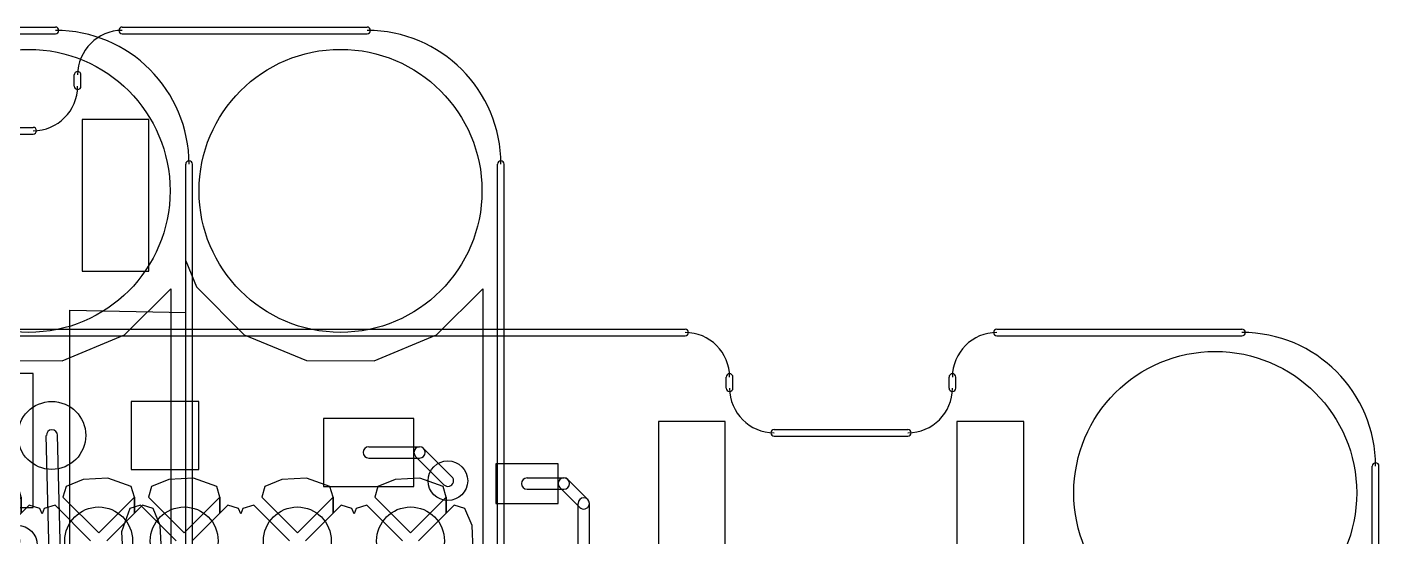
# Model space of a CAD drawing. Header units: millimetres. Extents: x 50 to 240, y -107 to -8.
# Drawn here: x 209.36 to 239.71, y -86.36 to -74.92 of the extents above; entities that cross this region are included whole.
import ezdxf

# ---------------------------------------------------------------- set-up
doc = ezdxf.new("R2010")
doc.units = ezdxf.units.MM
doc.layers.get('0').update_dxf_attribs({"lineweight": 25, "true_color": 0xffffff})
doc.layers.add('BLACK', color=27, linetype='Continuous', true_color=0x333333)

# ---------------------------------------------------------------- blocks, each defined once
blk = doc.blocks.new('PWR-BLK-02-F_Cu')
at = {"layer": 'BLACK'}
for p, q in [((98, -69.925), (128.5, -69.925)), ((98, -70.075), (128.5, -70.075)), ((135.5, -69.925), (141, -69.925)), ((135.5, -70.075), (141, -70.075)), ((129.425, -71.25), (129.425, -71)), ((129.575, -71.25), (129.575, -71)), ((134.425, -71.25), (134.425, -71)), ((134.575, -71.25), (134.575, -71)), ((117.588, -71.548), (116.064, -71.548)), ((116.064, -71.548), (116.064, -73.072)), ((117.588, -73.072), (117.588, -71.548)), ((122.414, -71.929), (120.382, -71.929)), ((120.382, -71.929), (120.382, -73.453)), ((122.414, -73.453), (122.414, -71.929)), ((127.9, -72), (127.9, -75.4)), ((129.4, -72), (127.9, -72)), ((129.4, -75.4), (129.4, -72)), ((130.5, -72.175), (133.5, -72.175)), ((134.6, -72), (134.6, -75.4)), ((136.1, -72), (134.6, -72)), ((136.1, -75.4), (136.1, -72)), ((114.279, -77.0932), (114.163, -72.313)), ((114.533, -77.087), (114.417, -72.3068)), ((130.5, -72.325), (133.5, -72.325)), ((121.398, -72.564), (122.541, -72.564)), ((121.398, -72.818), (122.541, -72.818)), ((122.451, -72.7808), (123.086, -73.4158)), ((122.631, -72.6012), (123.266, -73.2362)), ((116.064, -73.072), (117.588, -73.072)), ((125.653, -72.945), (124.256, -72.945)), ((124.256, -72.945), (124.256, -73.834)), ((125.653, -73.834), (125.653, -72.945)), ((143.925, -92.4), (143.925, -73)), ((144.075, -92.4), (144.075, -73)), ((124.954, -73.2625), (125.78, -73.2625)), ((126.314, -73.7442), (125.869, -73.2997)), ((120.382, -73.453), (122.414, -73.453)), ((124.954, -73.5165), (125.78, -73.5165)), ((126.134, -73.9238), (125.69, -73.4793)), ((124.256, -73.834), (125.653, -73.834)), ((126.097, -76.882), (126.097, -73.834)), ((126.351, -76.882), (126.351, -73.834)), ((136.927, -76.3295), (136.927, -75.1717)), ((136.927, -75.1717), (137.168, -75.7554)), ((136.927, -76.3295), (136.927, -75.1717)), ((136.927, -75.1717), (137.168, -75.7554)), ((134.6, -75.4), (136.1, -75.4)), ((137.168, -75.7554), (138.239, -76.8281)), ((137.168, -75.7554), (138.239, -76.8281)), ((142.555, -76.8318), (143.595, -75.7942)), ((142.555, -76.8318), (143.595, -75.7942)), ((143.595, -75.7942), (143.595, -89.7075)), ((143.595, -75.7942), (143.595, -89.7075)), ((134.327, -82.0889), (134.327, -76.2795)), ((134.327, -76.2795), (136.927, -76.3295)), ((134.327, -82.0889), (134.327, -76.2795)), ((134.327, -76.2795), (136.927, -76.3295)), ((138.239, -76.8281), (139.639, -77.4093)), ((138.239, -76.8281), (139.639, -77.4093)), ((141.155, -77.4107), (142.555, -76.8318)), ((141.155, -77.4107), (142.555, -76.8318)), ((139.639, -77.4093), (141.155, -77.4107)), ((139.639, -77.4093), (141.155, -77.4107)), ((133.5, -77.7), (132.5, -77.7)), ((133.5, -80.7), (133.5, -77.7)), ((136.545, -80.0726), (136.161, -80.2316)), ((136.545, -80.0726), (136.161, -80.2316)), ((137.1, -80.0449), (136.545, -80.0726)), ((137.1, -80.0449), (136.545, -80.0726)), ((137.623, -80.2316), (137.1, -80.0449)), ((137.623, -80.2316), (137.1, -80.0449)), ((139.085, -80.0726), (138.701, -80.2316)), ((139.085, -80.0726), (138.701, -80.2316)), ((139.64, -80.0449), (139.085, -80.0726)), ((139.64, -80.0449), (139.085, -80.0726)), ((140.163, -80.2316), (139.64, -80.0449)), ((140.163, -80.2316), (139.64, -80.0449)), ((141.625, -80.0726), (141.241, -80.2316)), ((141.625, -80.0726), (141.241, -80.2316)), ((142.18, -80.0449), (141.625, -80.0726)), ((142.18, -80.0449), (141.625, -80.0726)), ((142.703, -80.2316), (142.18, -80.0449)), ((142.703, -80.2316), (142.18, -80.0449)), ((136.161, -80.2316), (136.091, -80.4738)), ((136.161, -80.2316), (136.091, -80.4738)), ((137.693, -80.4738), (137.623, -80.2316)), ((137.693, -80.4738), (137.623, -80.2316)), ((138.701, -80.2316), (138.631, -80.4738)), ((138.701, -80.2316), (138.631, -80.4738)), ((140.233, -80.4738), (140.163, -80.2316)), ((140.233, -80.4738), (140.163, -80.2316)), ((141.241, -80.2316), (141.171, -80.4738)), ((141.241, -80.2316), (141.171, -80.4738)), ((142.773, -80.4738), (142.703, -80.2316)), ((142.773, -80.4738), (142.703, -80.2316)), ((132.5, -80.7), (133.5, -80.7)), ((135.912, -80.6534), (135.67, -80.7229)), ((135.912, -80.6534), (135.67, -80.7229)), ((136.712, -81.454), (135.912, -80.6534)), ((136.712, -81.454), (135.912, -80.6534)), ((136.091, -80.4738), (136.892, -81.2744)), ((136.091, -80.4738), (136.892, -81.2744)), ((136.892, -81.2744), (137.693, -80.4738)), ((136.892, -81.2744), (137.693, -80.4738)), ((137.693, -80.833), (137.693, -80.4738)), ((137.693, -80.4738), (137.693, -80.833)), ((137.693, -80.833), (137.693, -80.4738)), ((137.693, -80.4738), (137.693, -80.833)), ((137.872, -80.6534), (137.693, -80.833)), ((137.872, -80.6534), (137.693, -80.833)), ((138.114, -80.7229), (137.872, -80.6534)), ((138.114, -80.7229), (137.872, -80.6534)), ((138.452, -80.6534), (138.21, -80.7229)), ((138.452, -80.6534), (138.21, -80.7229)), ((139.252, -81.454), (138.452, -80.6534)), ((139.252, -81.454), (138.452, -80.6534)), ((138.631, -80.4738), (139.432, -81.2744)), ((138.631, -80.4738), (139.432, -81.2744)), ((139.432, -81.2744), (140.233, -80.4738)), ((139.432, -81.2744), (140.233, -80.4738)), ((140.233, -80.833), (140.233, -80.4738)), ((140.233, -80.4738), (140.233, -80.833)), ((140.233, -80.833), (140.233, -80.4738)), ((140.233, -80.4738), (140.233, -80.833)), ((140.412, -80.6534), (140.233, -80.833)), ((140.412, -80.6534), (140.233, -80.833)), ((140.654, -80.7229), (140.412, -80.6534)), ((140.654, -80.7229), (140.412, -80.6534)), ((140.992, -80.6534), (140.75, -80.7229)), ((140.992, -80.6534), (140.75, -80.7229)), ((141.792, -81.454), (140.992, -80.6534)), ((141.792, -81.454), (140.992, -80.6534)), ((141.171, -80.4738), (141.972, -81.2744)), ((141.171, -80.4738), (141.972, -81.2744)), ((141.972, -81.2744), (142.773, -80.4738)), ((141.972, -81.2744), (142.773, -80.4738)), ((142.773, -80.833), (142.773, -80.4738)), ((142.773, -80.4738), (142.773, -80.833)), ((142.773, -80.833), (142.773, -80.4738)), ((142.773, -80.4738), (142.773, -80.833)), ((142.952, -80.6534), (142.773, -80.833)), ((142.952, -80.6534), (142.773, -80.833)), ((143.194, -80.7229), (142.952, -80.6534)), ((143.194, -80.7229), (142.952, -80.6534)), ((135.67, -80.7229), (135.483, -81.2463)), ((135.67, -80.7229), (135.483, -81.2463)), ((137.693, -80.833), (137.072, -81.454)), ((137.693, -80.833), (137.072, -81.454)), ((138.166, -80.8463), (138.114, -80.7229)), ((138.166, -80.8463), (138.114, -80.7229)), ((138.21, -80.7229), (138.166, -80.8463)), ((138.21, -80.7229), (138.166, -80.8463)), ((140.233, -80.833), (139.612, -81.454)), ((140.233, -80.833), (139.612, -81.454)), ((140.706, -80.8463), (140.654, -80.7229)), ((140.706, -80.8463), (140.654, -80.7229)), ((140.75, -80.7229), (140.706, -80.8463)), ((140.75, -80.7229), (140.706, -80.8463)), ((142.773, -80.833), (142.152, -81.454)), ((142.773, -80.833), (142.152, -81.454)), ((143.353, -81.1066), (143.194, -80.7229)), ((143.353, -81.1066), (143.194, -80.7229)), ((135.483, -81.2463), (135.511, -81.8014)), ((135.483, -81.2463), (135.511, -81.8014)), ((143.381, -81.6617), (143.353, -81.1066)), ((143.381, -81.6617), (143.353, -81.1066))]:
    blk.add_line(p, q, dxfattribs=at)
for centre, radius in [((140.4, -73.6), 3.175), ((114.286, -72.31), 0.762), ((123.176, -73.326), 0.4445), ((136.892, -81.454), 0.762), ((139.432, -81.454), 0.762), ((141.972, -81.454), 0.762), ((133.15, -81.55), 0.4445)]:
    blk.add_circle(centre, radius, dxfattribs=at)
for centre, radius, start, end in [((128.5, -70), 0.075, 270, 90), ((128.5, -71), 1, 0, 90), ((135.5, -71), 1, 90, 180), ((135.5, -70), 0.075, 90, 270), ((141, -70), 0.075, 270, 90), ((141, -73), 3, 0, 90), ((129.5, -71), 0.075, 0, 180), ((134.5, -71), 0.075, 0, 180), ((129.5, -71.25), 0.075, 180, 0), ((130.5, -71.25), 1, 180, 270), ((133.5, -71.25), 1, 270, 0), ((134.5, -71.25), 0.075, 180, 0), ((114.29, -72.3099), 0.127, 1.4, 181.4), ((130.5, -72.25), 0.075, 90, 270), ((133.5, -72.25), 0.075, 270, 90), ((121.398, -72.691), 0.127, 90, 270), ((122.541, -72.691), 0.127, 45, 225), ((122.541, -72.691), 0.127, 270, 90), ((144, -73), 0.075, 0, 180), ((123.176, -73.326), 0.127, 225, 45), ((124.954, -73.3895), 0.127, 90, 270), ((125.78, -73.3895), 0.127, 45, 225), ((125.78, -73.3895), 0.127, 270, 90), ((126.224, -73.834), 0.127, 0, 180), ((126.224, -73.834), 0.127, 225, 45)]:
    blk.add_arc(centre, radius, start, end, dxfattribs=at)

msp = doc.modelspace()

# ---------------------------------------------------------------- block references
for p in [(69, -5), (76, -5), (95.634, -11.777)]:
    msp.add_blockref('PWR-BLK-02-F_Cu', p)

doc.saveas('drawing.dxf')
